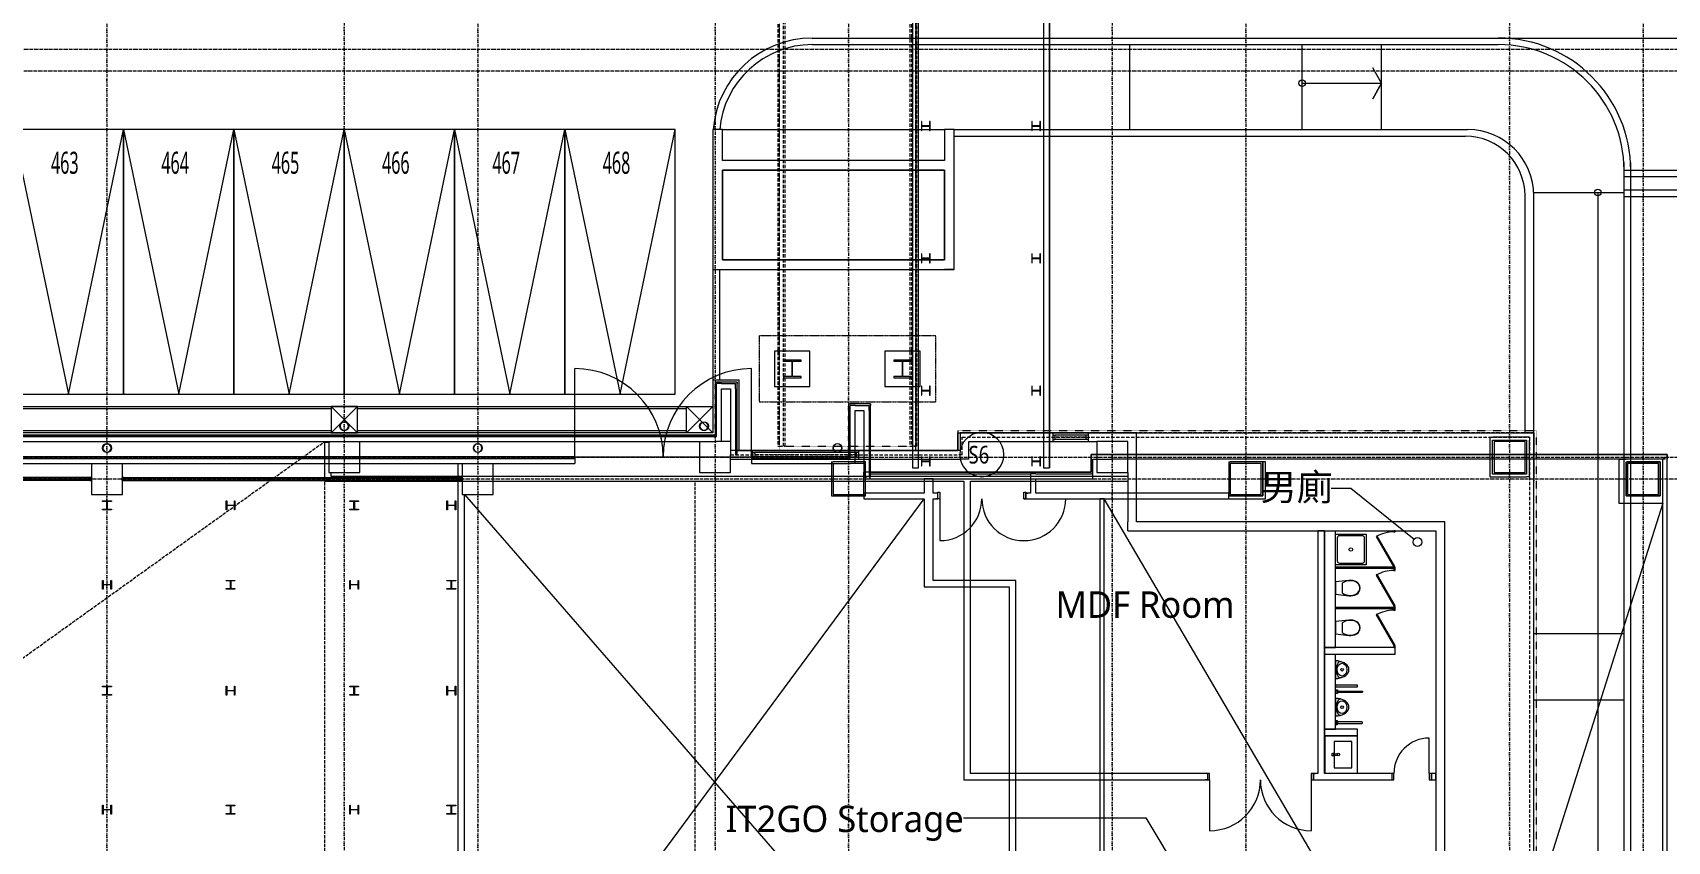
# Model space of a CAD drawing. Extents: x -168053 to 290600, y -560063 to 131745.
# Drawn here: x 225117 to 262150, y 81783 to 100117 of the extents above; entities that cross this region are included whole.
import ezdxf
from ezdxf.enums import TextEntityAlignment as Align

# ---------------------------------------------------------------- set-up
doc = ezdxf.new("R2010")
doc.units = 0
doc.header["$LTSCALE"] = 250
for name, pattern in [('H12PL1$0$DOTK1', [0.01, 0.005, -0.005]), ('H12PL1$0$HIDDEN', [0.4, 0.3, -0.1]), ('H12PL1$0$HIDDENK2', [0.05, 0.025, -0.025]), ('H12PL1$0$JJP_三點線', [0.9, 0.3, -0.15, 0, -0.15, 0, -0.15, 0, -0.15]), ('H12PL1$0$JJP_虛線(退縮線、投影線、地下室範圍、非屬本工程、圖面分區)', [0.45, 0.3, -0.15]), ('H12PL25$0$JJP_三點線', [0.9, 0.3, -0.15, 0, -0.15, 0, -0.15, 0, -0.15]), ('H12PL25$0$JJP_虛線(退縮線、投影線、地下室範圍、非屬本工程、圖面分區)', [0.45, 0.3, -0.15])]:
    doc.linetypes.add(name, pattern=pattern)
for name, color, linetype in [('H12PL1$0$A-OBJE-2D', 252, 'Continuous'), ('H12PL1$0$A-OBJE-MEP', 252, 'Continuous'), ('H12PL1$0$A-OBJE-TOIL.3D', 252, 'Continuous'), ('H12PL1$0$A-WALL-EX', 252, 'Continuous'), ('H12PL1$0$A-WALL-IN', 252, 'Continuous'), ('H12PL1$0$A-ZONE', 252, 'Continuous'), ('H12PL1$0$Door', 252, 'Continuous'), ('H12PL1$0$L10_14_DRAN', 252, 'Continuous'), ('H12PL1$0$L10_14_KABE1', 252, 'Continuous'), ('H12PL1$0$L10_14_KAIDAN', 252, 'Continuous'), ('H12PL1$0$L10_14_PKG', 252, 'Continuous'), ('H12PL1$0$L10_14_PKG-NN', 252, 'Continuous'), ('H12PL1$0$L10_14_SITE', 252, 'Continuous'), ('H12PL1$0$L10_14_SUGATA3', 252, 'Continuous'), ('H12PL1$0$L10_14_SUGATA4', 252, 'Continuous'), ('H12PL1$0$L10_14_SUGATAD', 252, 'Continuous'), ('H12PL1$0$L10_14_TATEGU3', 252, 'Continuous'), ('H12PL1$0$L10_14_TATEYA', 252, 'Continuous'), ('H12PL1$0$L10_14_渡り廊下', 252, 'Continuous'), ('H12PL1$0$L10_14_陰井', 252, 'Continuous'), ('H12PL1$0$S-COL', 252, 'Continuous'), ('H12PL1$0$S-GRID', 252, 'Continuous'), ('H12PL1$0$S-WALL', 252, 'Continuous'), ('H12PL1$0$Window', 252, 'Continuous'), ('H12PL25$0$A-OBJE-2D', 252, 'Continuous'), ('H12PL25$0$A-OBJE-MEP', 252, 'Continuous'), ('H12PL25$0$A-WALL-EX', 252, 'Continuous'), ('H12PL25$0$A-WALL-IN', 252, 'Continuous'), ('H12PL25$0$A-WINDOW', 252, 'Continuous'), ('H12PL25$0$D label', 252, 'Continuous'), ('H12PL25$0$Door', 252, 'Continuous'), ('H12PL25$0$S-COL', 252, 'Continuous'), ('H12PL25$0$S-GRID', 252, 'Continuous'), ('XFDP20$0$A-Partition-Col (50K)', 9, 'Continuous'), ('XFDP20$0$A-W-R1 (Rockwool) (50K)', 9, 'Continuous')]:
    doc.layers.add(name, color=color, linetype=linetype)
doc.styles.add('H12PL1$0$Standard', font='', dxfattribs={"width": 0.8})
doc.styles.add('H12PL25$0$Standard', font='', dxfattribs={"width": 0.8})
doc.styles.get('H12PL1$0$Standard').set_extended_font_data('Microsoft JhengHei')
doc.styles.get('H12PL25$0$Standard').set_extended_font_data('Microsoft JhengHei')

# ---------------------------------------------------------------- blocks, each defined once
blk = doc.blocks.new('H12PL25$0$D 標記 24[41]_1', base_point=(24662, 8955))
at = {"layer": 'H12PL25$0$D label', "color": 8, "lineweight": 0, "flags": 128}
blk.add_lwpolyline([(24612, 9055, 1), (24712, 9055, 1)], format="xyb", close=True, dxfattribs=at)
at = {"layer": 'H12PL25$0$D label', "color": 6, "lineweight": 0, "insert": (24632.1, 9034.3), "char_height": 40, "attachment_point": 7, "style": 'H12PL25$0$Standard'}
blk.add_mtext('\\A1;\\pt0;S6', dxfattribs=at)
blk = doc.blocks.new('XFDP20$0$TP1-50-Partition_Col-side')
blk.add_lwpolyline([(-2.5, -4), (-2.5, -3.9), (-2.6, -3.9), (-2.5, -3), (-2.5, -0.3), (-2.4, -0.2), (-0.7, -0.2), (-0.5, -0.2), (-0.1, -0.2), (0, -0.2), (0, -0.2), (0.5, -0.2), (0.6, -0.2), (2.4, -0.2), (2.5, -0.3), (2.5, -3), (2.6, -3.9), (2.5, -3.9), (2.5, -4), (2.7, -4), (2.7, 0), (-2.7, 0), (-2.7, -4)], close=True)
for points in [[(-1.6, -2.1), (-2.3, -2.1, 0.414213), (-2.4, -2.2), (-2.4, -3.6), (-2.5, -3.6), (-2.5, -2.2, -0.414213), (-2.3, -2), (-1.6, -2), (-1.6, -2.1)], [(1.6, -2.1), (2.3, -2.1, -0.414213), (2.4, -2.2), (2.4, -3.6), (2.5, -3.6), (2.5, -2.2, 0.414213), (2.3, -2), (1.6, -2), (1.6, -2.1)]]:
    blk.add_lwpolyline(points, format="xyb")
blk.add_lwpolyline([(2.2, -3.6), (-2.2, -3.6, -0.414214), (-2.3, -3.5), (-2.3, -2.6, -0.414214), (-2.2, -2.5), (-1.3, -2.5, 0.414214), (-1.1, -2.3), (-1.1, -2.2, 0.414214), (-1.3, -2.1), (-1.9, -2.1), (-1.9, -2.1), (-1.3, -2.1, -0.414214), (-1.2, -2.2), (-1.2, -2.3, -0.414214), (-1.3, -2.4), (-2.2, -2.4, 0.414214), (-2.4, -2.6), (-2.4, -3.5, 0.414214), (-2.2, -3.6), (2.2, -3.6, 0.414214), (2.4, -3.5), (2.4, -2.6, 0.414214), (2.2, -2.4), (1.3, -2.4, -0.414214), (1.2, -2.3), (1.2, -2.2, -0.414214), (1.3, -2.1), (1.9, -2.1), (1.9, -2.1), (1.3, -2.1, 0.414214), (1.1, -2.2), (1.1, -2.3, 0.414214), (1.3, -2.5), (2.2, -2.5, -0.414214), (2.3, -2.6), (2.3, -3.5, -0.414214)], format="xyb", close=True)
blk = doc.blocks.new('XFDP20')
at = {"layer": 'XFDP20$0$A-W-R1 (Rockwool) (50K)'}
for p, q in [((226450, 90025, 0), (218750, 90025, 0)), ((227150, 90025, 0), (234850, 90025, 0)), ((226450, 89975, 0), (218750, 89975, 0)), ((227150, 89975, 0), (234850, 89975, 0))]:
    blk.add_line(p, q, dxfattribs=at)
at = {"layer": 'XFDP20$0$A-Partition-Col (50K)', "yscale": 10, "zscale": 10}
for p, xscale, rotation in [((226450, 90000), -10, 270), ((227150, 90000), 10, 90), ((234850, 90000, 0), -10, 270)]:
    blk.add_blockref('XFDP20$0$TP1-50-Partition_Col-side', p, dxfattribs=dict(at, xscale=xscale, rotation=rotation))
blk = doc.blocks.new('H12PL25')
at = {"layer": 'H12PL25$0$A-OBJE-2D', "lineweight": 0}
for p, q in [((234900, 89650), (247240, 75450)), ((234900, 75450), (245315, 89550)), ((262050, 67950), (249390, 89550)), ((262050, 89450), (252865, 60450))]:
    blk.add_line(p, q, dxfattribs=at)
at = {"layer": 'H12PL25$0$A-OBJE-MEP', "lineweight": 0, "flags": 128}
for points in [[(226895, 90700, 1), (226705, 90700, 1)], [(235295, 90700, 1), (235105, 90700, 1)], [(243445, 90700, 1), (243255, 90700, 1)]]:
    blk.add_lwpolyline(points, format="xyb", close=True, dxfattribs=at)
at = {"layer": 'H12PL25$0$A-OBJE-MEP', "lineweight": 0}
for centre in [(226800, 90700), (235200, 90700), (243350, 90700)]:
    blk.add_circle(centre, 100, dxfattribs=at)
at = {"layer": 'H12PL25$0$A-WALL-EX', "lineweight": 0}
for p, q in [((243750, 91665), (243635, 91665)), ((243750, 91665), (243635, 91665)), ((243635, 90500), (243635, 91665)), ((243750, 91665), (244065, 91665)), ((244065, 91550), (244065, 91665)), ((244065, 91550), (244065, 91665)), ((244065, 91550), (244065, 90150)), ((151700, 90465), (237400, 90465)), ((237400, 90500), (237400, 90465)), ((237400, 90465), (237400, 90385)), ((237400, 90385), (237400, 90350)), ((241400, 90500), (241400, 90465)), ((241400, 90465), (243600, 90465)), ((241400, 90465), (241400, 90385)), ((241400, 90385), (241400, 90350)), ((243600, 90465), (243635, 90465)), ((243600, 90465), (243635, 90465)), ((243635, 90465), (243635, 90500)), ((249570, 90550), (249570, 90450)), ((262150, 90550), (262050, 90550)), ((262150, 90550), (262150, 90450)), ((243950, 90150), (243950, 90050)), ((244065, 90150), (244065, 90050)), ((244082.5, 90115), (244100, 90115)), ((244100, 90050), (244100, 90150)), ((244100, 90115), (245520, 90115)), ((245520, 90115), (247720, 90115)), ((247845, 90115), (249100, 90115)), ((249100, 90115), (249108.17, 90115)), ((249135, 90115), (249108.17, 90115))]:
    blk.add_line(p, q, dxfattribs=at)
at = {"layer": 'H12PL25$0$A-WALL-EX', "linetype": 'H12PL25$0$JJP_虛線(退縮線、投影線、地下室範圍、非屬本工程、圖面分區)', "lineweight": 0}
for p, q in [((243950, 90050), (244065, 90050)), ((244065, 90050), (244100, 90050))]:
    blk.add_line(p, q, dxfattribs=at)
at = {"layer": 'H12PL25$0$A-WALL-EX', "lineweight": 0, "flags": 128}
for points in [[(245050, 115000), (245050, 90250)], [(245185, 90250), (245185, 115000)], [(248015, 115000), (248015, 90250)], [(248150, 115000), (248150, 90250)], [(248150, 90250), (248150, 115000)], [(243600, 91700), (243635, 91700)], [(243600, 91700), (243600, 90500)], [(244100, 91700), (243635, 91700)], [(243750, 91550), (243950, 91550)], [(243750, 90350), (243750, 91550)], [(243950, 91550), (243950, 90150)], [(244100, 90150), (244100, 91700)], [(244100, 90150), (244100, 91700)], [(244100, 90150), (244100, 91700)], [(244100, 91700), (244100, 91665)], [(244100, 90150), (244100, 91665)], [(151700, 90500), (243600, 90500)], [(151700, 90500), (243600, 90500)], [(151700, 90500), (237360, 90500)], [(237400, 90500), (151700, 90500)], [(241380, 90500), (243600, 90500)], [(243600, 90500), (241400, 90500)], [(249100, 90150), (249100, 90550)], [(249100, 90150), (249100, 90550)], [(249100, 90150), (249100, 90550)], [(249100, 90550), (262150, 90550)], [(249100, 90550), (262150, 90550)], [(249100, 90550), (249570, 90550)], [(249100, 90550), (249100, 90450)], [(249570, 90550), (249100, 90550)], [(249100, 90450), (249100, 90150)], [(249135, 90150), (249135, 90450)], [(249135, 90450), (249570, 90450)], [(151550, 90350), (237400, 90350)], [(241400, 90350), (243635, 90350)], [(243750, 90350), (243635, 90350)], [(243750, 90350), (243635, 90350)], [(244065, 90150), (243950, 90150)], [(243950, 90000), (244065, 90000)], [(244082.5, 90150), (244065, 90150)], [(244082.5, 90150), (244082.5, 90115)], [(244082.5, 90115), (244082.5, 90000)], [(244082.5, 90000), (245520, 90000)], [(244100, 90150), (249100, 90150)], [(244100, 90150), (249100, 90150)], [(244100, 90150), (249100, 90150)], [(245520, 90150), (244100, 90150)], [(245050, 90250), (245185, 90250)], [(247720, 90150), (245520, 90150)], [(245520, 90000), (247720, 90000)], [(247720, 90150), (247720, 90115)], [(247720, 90115), (247720, 90000)], [(249100, 90150), (247845, 90150)], [(247845, 90000), (249135, 90000)], [(248015, 90250), (248150, 90250)], [(249135, 90115), (249135, 90150)], [(249135, 90000), (249135, 90115)]]:
    blk.add_lwpolyline(points, dxfattribs=at)
at = {"layer": 'H12PL25$0$A-WALL-IN', "lineweight": 0}
for p, q in [((247845, 90150), (247720, 90150)), ((247845, 90150), (247720, 90150)), ((247720, 90150), (247720, 90115)), ((247845, 90115), (247720, 90115)), ((247720, 90115), (247720, 90000)), ((247720, 90000), (247845, 90000)), ((247720, 90000), (247845, 90000)), ((245620, 89675), (245577, 89675)), ((245620, 89550), (245620, 89675)), ((247620, 89675), (247663, 89675)), ((247620, 89550), (247620, 89675)), ((245620, 89550), (245577, 89550)), ((247620, 89550), (247663, 89550))]:
    blk.add_line(p, q, dxfattribs=at)
at = {"layer": 'H12PL25$0$A-WALL-IN', "lineweight": 0, "flags": 128}
for points in [[(243215, 90385), (243250, 90385)], [(243215, 90385), (243215, 89615)], [(243950, 90385), (243250, 90385)], [(243985, 90385), (243950, 90385)], [(243985, 89650), (243985, 90385)], [(252215, 90385), (252250, 90385)], [(252215, 90385), (252215, 89615)], [(252950, 90385), (252250, 90385)], [(252985, 90385), (252950, 90385)], [(253050, 90385), (252985, 90385)], [(252985, 90385), (252985, 89615)], [(252985, 89650), (252985, 90385)], [(253050, 89615), (253050, 90385)], [(261050, 90450), (261215, 90450)], [(261050, 90450), (261050, 89450)], [(261985, 90450), (261215, 90450)], [(261215, 90385), (261985, 90385)], [(261215, 89615), (261215, 90385)], [(261215, 90385), (261250, 90385)], [(261215, 90385), (261215, 89615)], [(261950, 90385), (261250, 90385)], [(261985, 90385), (261950, 90385)], [(262050, 90450), (261985, 90450)], [(261985, 90385), (261985, 89615)], [(261985, 89650), (261985, 90385)], [(262050, 89615), (262050, 90450)], [(234750, 90350), (234750, 75300)], [(234750, 90350), (234900, 90350)], [(245520, 90000), (245315, 90000)], [(245315, 90000), (245315, 89675)], [(245520, 89675), (245520, 90000)], [(247720, 90150), (247720, 89675)], [(247845, 90150), (247720, 90150)], [(247845, 89675), (247845, 90000)], [(234900, 75450), (234900, 89650)], [(245315, 89675), (243950, 89675)], [(243950, 89650), (243950, 89550)], [(243985, 89615), (243985, 89650)], [(245620, 89675), (245520, 89675)], [(247720, 89675), (247620, 89675)], [(252215, 89675), (247845, 89675)], [(252215, 89550), (252215, 89675)], [(252985, 89615), (252985, 89650)], [(261985, 89615), (261985, 89650)], [(243215, 89615), (243250, 89615)], [(243250, 89615), (243985, 89615)], [(243950, 89550), (245315, 89550)], [(245315, 89550), (245315, 87550)], [(245520, 89550), (245620, 89550)], [(245520, 87700), (245520, 89550)], [(247620, 89550), (252215, 89550)], [(249390, 89550), (249290, 89550)], [(249290, 89550), (249290, 75450)], [(249390, 75450), (249390, 89550)], [(252985, 89615), (252215, 89615)], [(252215, 89550), (252215, 89615)], [(252215, 89615), (252250, 89615)], [(252215, 89550), (253050, 89550)], [(252250, 89615), (252985, 89615)], [(253050, 89550), (253050, 89615)], [(261050, 89450), (261215, 89450)], [(261985, 89615), (261215, 89615)], [(261215, 89615), (261250, 89615)], [(261215, 89450), (262050, 89450)], [(261250, 89615), (261985, 89615)], [(262050, 89450), (262050, 89615)], [(245315, 87550), (245520, 87550)], [(247240, 87700), (245520, 87700)], [(245520, 87550), (247240, 87550)], [(247390, 87700), (247240, 87700)], [(247240, 87550), (247240, 75450)], [(247390, 75450), (247390, 87700)]]:
    blk.add_lwpolyline(points, dxfattribs=at)
at = {"layer": 'H12PL25$0$A-WINDOW', "lineweight": 0, "flags": 128}
for points in [[(262150, 90550), (262100, 90550), (261600, 90550), (260600, 90550), (260100.1, 90550), (259100, 90550), (258600.2, 90550), (257600, 90550), (257100.3, 90550), (256100, 90550), (255600.39, 90550), (254600, 90550), (254100.49, 90550), (253100, 90550), (252600.59, 90550), (251600, 90550), (251100.59, 90550), (250100, 90550), (249600.79, 90550), (249570, 90550)], [(249570, 90450), (249570, 90550)], [(262100, 90450), (262050, 90450), (261600, 90450), (260600, 90450), (260100.1, 90450), (259100, 90450), (258600.2, 90450), (257600, 90450), (257100.3, 90450), (256100, 90450), (255600.39, 90450), (254600, 90450), (254100.49, 90450), (253100, 90450), (252600.59, 90450), (251600, 90450), (251100.59, 90450), (250100, 90450), (249600.79, 90450), (249570, 90450)], [(262050, 90450), (262100, 90500)], [(262050, 57000), (262050, 58500), (262050, 60000), (262050, 61500), (262050, 63000), (262050, 64500), (262050, 66000), (262050, 67500), (262050, 69000), (262050, 70500), (262050, 72000), (262050, 73500), (262050, 75000), (262050, 76500), (262050, 78000), (262050, 79500), (262050, 81000), (262050, 82500), (262050, 84000), (262050, 85500), (262050, 87000), (262050, 88500), (262050, 90000), (262050, 90450)], [(262100, 90450), (262100, 90500)], [(262150, 57000), (262150, 58500), (262150, 60000), (262150, 61500), (262150, 63000), (262150, 64500), (262150, 66000), (262150, 67500), (262150, 69000), (262150, 70500), (262150, 72000), (262150, 73500), (262150, 75000), (262150, 76500), (262150, 78000), (262150, 79500), (262150, 81000), (262150, 82500), (262150, 84000), (262150, 85500), (262150, 87000), (262150, 88500), (262150, 90000), (262150, 90550)]]:
    blk.add_lwpolyline(points, dxfattribs=at)
at = {"layer": 'H12PL25$0$Door', "lineweight": 0}
for p, q in [((237400, 90500), (237400, 92500)), ((241400, 90500), (241400, 92500)), ((237400, 90500), (237400, 90465)), ((237400, 90500), (237400, 90465)), ((237400, 90465), (237400, 90385)), ((237400, 90465), (237400, 90385)), ((237400, 90385), (237400, 90350)), ((241400, 90500), (241400, 90465)), ((241400, 90500), (241400, 90465)), ((241400, 90465), (241400, 90385)), ((241400, 90465), (241400, 90385)), ((241400, 90385), (241400, 90350)), ((249570, 90550), (249570, 90450)), ((262150, 90550), (262050, 90550)), ((262150, 90550), (262150, 90450)), ((245620, 89675), (245577, 89675)), ((245620, 89675), (245577, 89675)), ((245620, 89700), (245670, 89700)), ((245620, 89550), (245620, 89700)), ((245620, 89550), (245620, 89675)), ((245620, 89550), (245620, 89675)), ((245670, 89700), (245670, 89550)), ((247570, 89550), (247570, 89700)), ((247570, 89700), (247620, 89700)), ((247620, 89700), (247620, 89550)), ((247620, 89550), (247620, 89675)), ((247620, 89550), (247620, 89675)), ((247620, 89675), (247663, 89675)), ((247620, 89675), (247663, 89675)), ((245620, 89550), (245577, 89550)), ((245620, 89550), (245577, 89550)), ((245670, 89550), (245620, 89550)), ((245670, 89550), (245670, 88600)), ((247620, 89550), (247570, 89550)), ((247570, 89550), (248520, 89550)), ((247620, 89550), (247663, 89550)), ((247620, 89550), (247663, 89550))]:
    blk.add_line(p, q, dxfattribs=at)
for centre, radius, start, end in [((237400, 90500), 2000, 0, 90), ((241400, 90500), 2000, 90, 180), ((245670, 89550), 950, 270, 0), ((247570, 89550), 950, 180, 0)]:
    blk.add_arc(centre, radius, start, end, dxfattribs=at)
at = {"layer": 'H12PL25$0$S-COL', "lineweight": 0, "flags": 128}
for points in [[(245450, 98100), (245438, 98100), (245438, 98004), (245262, 98004), (245262, 98100), (245250, 98100), (245250, 97900), (245262, 97900), (245262, 97996), (245438, 97996), (245438, 97900), (245450, 97900)], [(247950, 98100), (247938, 98100), (247938, 98004), (247762, 98004), (247762, 98100), (247750, 98100), (247750, 97900), (247762, 97900), (247762, 97996), (247938, 97996), (247938, 97900), (247950, 97900)], [(245450, 95100), (245438, 95100), (245438, 95004), (245262, 95004), (245262, 95100), (245250, 95100), (245250, 94900), (245262, 94900), (245262, 94996), (245438, 94996), (245438, 94900), (245450, 94900)], [(247950, 95100), (247938, 95100), (247938, 95004), (247762, 95004), (247762, 95100), (247750, 95100), (247750, 94900), (247762, 94900), (247762, 94996), (247938, 94996), (247938, 94900), (247950, 94900)], [(245450, 92100), (245438, 92100), (245438, 92004), (245262, 92004), (245262, 92100), (245250, 92100), (245250, 91900), (245262, 91900), (245262, 91996), (245438, 91996), (245438, 91900), (245450, 91900)], [(247950, 92100), (247938, 92100), (247938, 92004), (247762, 92004), (247762, 92100), (247750, 92100), (247750, 91900), (247762, 91900), (247762, 91996), (247938, 91996), (247938, 91900), (247950, 91900)], [(245450, 90500), (245438, 90500), (245438, 90404), (245262, 90404), (245262, 90500), (245250, 90500), (245250, 90300), (245262, 90300), (245262, 90396), (245438, 90396), (245438, 90300), (245450, 90300)], [(247950, 90500), (247938, 90500), (247938, 90404), (247762, 90404), (247762, 90500), (247750, 90500), (247750, 90300), (247762, 90300), (247762, 90396), (247938, 90396), (247938, 90300), (247950, 90300)], [(252250, 89650), (252950, 89650), (252950, 90350), (252250, 90350)], [(261250, 89650), (261950, 89650), (261950, 90350), (261250, 90350)]]:
    blk.add_lwpolyline(points, close=True, dxfattribs=at)
for points in [[(226450, 90350), (226450, 89650), (227150, 89650), (227150, 90350)], [(234850, 90350), (234850, 89650), (235550, 89650), (235550, 90350)], [(243250, 90350), (243250, 89650), (243950, 89650), (243950, 90150)], [(243250, 90350), (243250, 89650), (243950, 89650), (243950, 90150)], [(243950, 90350), (243750, 90350)], [(243950, 90350), (243750, 90350)]]:
    blk.add_lwpolyline(points, dxfattribs=at)
for points in [[(226700, 89300), (226700, 89312), (226783, 89312, 0.41421356), (226796, 89325), (226796, 89475, 0.41421356), (226783, 89488), (226700, 89488), (226700, 89500), (226900, 89500), (226900, 89488), (226817, 89488, 0.41421356), (226804, 89475), (226804, 89325, 0.41421356), (226817, 89312), (226900, 89312), (226900, 89300)], [(229500, 89500), (229512, 89500), (229512, 89417, 0.41421356), (229525, 89404), (229675, 89404, 0.41421356), (229688, 89417), (229688, 89500), (229700, 89500), (229700, 89300), (229688, 89300), (229688, 89383, 0.41421356), (229675, 89396), (229525, 89396, 0.41421356), (229512, 89383), (229512, 89300), (229500, 89300)], [(232300, 89300), (232300, 89312), (232383, 89312, 0.41421356), (232396, 89325), (232396, 89475, 0.41421356), (232383, 89488), (232300, 89488), (232300, 89500), (232500, 89500), (232500, 89488), (232417, 89488, 0.41421356), (232404, 89475), (232404, 89325, 0.41421356), (232417, 89312), (232500, 89312), (232500, 89300)], [(234500, 89500), (234512, 89500), (234512, 89417, 0.41421356), (234525, 89404), (234675, 89404, 0.41421356), (234688, 89417), (234688, 89500), (234700, 89500), (234700, 89300), (234688, 89300), (234688, 89383, 0.41421356), (234675, 89396), (234525, 89396, 0.41421356), (234512, 89383), (234512, 89300), (234500, 89300)], [(226700, 87700), (226712, 87700), (226712, 87617, 0.41421356), (226725, 87604), (226875, 87604, 0.41421356), (226888, 87617), (226888, 87700), (226900, 87700), (226900, 87500), (226888, 87500), (226888, 87583, 0.41421356), (226875, 87596), (226725, 87596, 0.41421356), (226712, 87583), (226712, 87500), (226700, 87500)], [(229500, 87500), (229500, 87512), (229583, 87512, 0.41421356), (229596, 87525), (229596, 87675, 0.41421356), (229583, 87688), (229500, 87688), (229500, 87700), (229700, 87700), (229700, 87688), (229617, 87688, 0.41421356), (229604, 87675), (229604, 87525, 0.41421356), (229617, 87512), (229700, 87512), (229700, 87500)], [(232300, 87700), (232312, 87700), (232312, 87617, 0.41421356), (232325, 87604), (232475, 87604, 0.41421356), (232488, 87617), (232488, 87700), (232500, 87700), (232500, 87500), (232488, 87500), (232488, 87583, 0.41421356), (232475, 87596), (232325, 87596, 0.41421356), (232312, 87583), (232312, 87500), (232300, 87500)], [(234500, 87500), (234500, 87512), (234583, 87512, 0.41421356), (234596, 87525), (234596, 87675, 0.41421356), (234583, 87688), (234500, 87688), (234500, 87700), (234700, 87700), (234700, 87688), (234617, 87688, 0.41421356), (234604, 87675), (234604, 87525, 0.41421356), (234617, 87512), (234700, 87512), (234700, 87500)], [(226700, 85100), (226700, 85112), (226783, 85112, 0.41421356), (226796, 85125), (226796, 85275, 0.41421356), (226783, 85288), (226700, 85288), (226700, 85300), (226900, 85300), (226900, 85288), (226817, 85288, 0.41421356), (226804, 85275), (226804, 85125, 0.41421356), (226817, 85112), (226900, 85112), (226900, 85100)], [(229500, 85300), (229512, 85300), (229512, 85217, 0.41421356), (229525, 85204), (229675, 85204, 0.41421356), (229688, 85217), (229688, 85300), (229700, 85300), (229700, 85100), (229688, 85100), (229688, 85183, 0.41421356), (229675, 85196), (229525, 85196, 0.41421356), (229512, 85183), (229512, 85100), (229500, 85100)], [(232300, 85100), (232300, 85112), (232383, 85112, 0.41421356), (232396, 85125), (232396, 85275, 0.41421356), (232383, 85288), (232300, 85288), (232300, 85300), (232500, 85300), (232500, 85288), (232417, 85288, 0.41421356), (232404, 85275), (232404, 85125, 0.41421356), (232417, 85112), (232500, 85112), (232500, 85100)], [(234500, 85300), (234512, 85300), (234512, 85217, 0.41421356), (234525, 85204), (234675, 85204, 0.41421356), (234688, 85217), (234688, 85300), (234700, 85300), (234700, 85100), (234688, 85100), (234688, 85183, 0.41421356), (234675, 85196), (234525, 85196, 0.41421356), (234512, 85183), (234512, 85100), (234500, 85100)], [(226700, 82600), (226712, 82600), (226712, 82517, 0.41421356), (226725, 82504), (226875, 82504, 0.41421356), (226888, 82517), (226888, 82600), (226900, 82600), (226900, 82400), (226888, 82400), (226888, 82483, 0.41421356), (226875, 82496), (226725, 82496, 0.41421356), (226712, 82483), (226712, 82400), (226700, 82400)], [(229500, 82400), (229500, 82412), (229583, 82412, 0.41421356), (229596, 82425), (229596, 82575, 0.41421356), (229583, 82588), (229500, 82588), (229500, 82600), (229700, 82600), (229700, 82588), (229617, 82588, 0.41421356), (229604, 82575), (229604, 82425, 0.41421356), (229617, 82412), (229700, 82412), (229700, 82400)], [(232300, 82600), (232312, 82600), (232312, 82517, 0.41421356), (232325, 82504), (232475, 82504, 0.41421356), (232488, 82517), (232488, 82600), (232500, 82600), (232500, 82400), (232488, 82400), (232488, 82483, 0.41421356), (232475, 82496), (232325, 82496, 0.41421356), (232312, 82483), (232312, 82400), (232300, 82400)], [(234500, 82400), (234500, 82412), (234583, 82412, 0.41421356), (234596, 82425), (234596, 82575, 0.41421356), (234583, 82588), (234500, 82588), (234500, 82600), (234700, 82600), (234700, 82588), (234617, 82588, 0.41421356), (234604, 82575), (234604, 82425, 0.41421356), (234617, 82412), (234700, 82412), (234700, 82400)]]:
    blk.add_lwpolyline(points, format="xyb", close=True, dxfattribs=at)
at = {"layer": 'H12PL25$0$S-GRID', "linetype": 'H12PL25$0$JJP_三點線', "lineweight": 0}
for p, q in [((226800, 128250), (226800, -28000)), ((235200, 128250), (235200, -28000)), ((243600, 128250), (243600, -28000)), ((252600, 128250), (252600, -28000)), ((261600, 128250), (261600, -28000)), ((-29000, 99250), (289600, 99250)), ((-29000, 90000), (289600, 90000))]:
    blk.add_line(p, q, dxfattribs=at)
blk.add_blockref('XFDP20', (0, 0))
at = {"layer": 'H12PL25$0$D label', "lineweight": 0, "xscale": 10, "yscale": 10, "zscale": 10}
blk.add_blockref('H12PL25$0$D 標記 24[41]_1', (246620, 89550), dxfattribs=at)
blk = doc.blocks.new('H12PL1')
at = {"layer": 'H12PL1$0$A-OBJE-2D', "linetype": 'H12PL1$0$HIDDEN', "lineweight": 0}
blk.add_line((192000, 59650), (234750, 90350), dxfattribs=at)
for points in [[(234750, 90330), (234750, 75300), (243150, 75300)], [(243150, 59650), (243150, 89450)]]:
    blk.add_lwpolyline(points, dxfattribs=at)
at = {"layer": 'H12PL1$0$A-OBJE-MEP', "lineweight": 0, "flags": 128}
for points in [[(235295, 90700, 1), (235105, 90700, 1)], [(243445, 90700, 1), (243255, 90700, 1)]]:
    blk.add_lwpolyline(points, format="xyb", close=True, dxfattribs=at)
at = {"layer": 'H12PL1$0$A-OBJE-MEP', "lineweight": 0}
for centre in [(235200, 90700), (243350, 90700)]:
    blk.add_circle(centre, 100, dxfattribs=at)
at = {"layer": 'H12PL1$0$A-OBJE-TOIL.3D', "lineweight": 0}
for p, q in [((257695, 88165), (257695, 87645)), ((258265, 88215), (257745, 88215)), ((258315, 87645), (258315, 88165)), ((257745, 87595), (258265, 87595)), ((257806.41, 87138.94), (257806.41, 87030)), ((257806.41, 87030), (257806.41, 86921.06)), ((259005, 86630), (258980, 86630)), ((258980, 86630), (258980, 86580)), ((258980, 86580), (258980, 86530)), ((258980, 86530), (259005, 86530)), ((259005, 86580), (259005, 86630)), ((259005, 86530), (259005, 86580)), ((257806.41, 86238.94), (257806.41, 86130)), ((257806.41, 86130), (257806.41, 86021.06)), ((257662.94, 84639.05), (257662.94, 84721.05)), ((257662.94, 84713.05), (257703.94, 84713.05)), ((257662.94, 84647.05), (257703.94, 84647.05)), ((257701.94, 84696.55), (257693.57, 84680.05)), ((257701.94, 84663.55), (257693.57, 84680.05)), ((257703.94, 84663.55), (257703.94, 84696.55)), ((257662.94, 84021.05), (257662.94, 83939.05)), ((257662.94, 84013.05), (257703.94, 84013.05)), ((257662.94, 83947.05), (257703.94, 83947.05)), ((257701.94, 83996.55), (257693.57, 83980.05)), ((257701.94, 83963.55), (257693.57, 83980.05)), ((257703.94, 83996.55), (257703.94, 83963.55)), ((257405, 82830), (257405, 83680)), ((258155, 83680), (257405, 83680)), ((257425, 82830), (257425, 83680)), ((258030, 83555), (257630, 83555)), ((257630, 83555), (257630, 82955)), ((258030, 82955), (258030, 83555)), ((258155, 82830), (258155, 83680)), ((257614.91, 83268.6), (257629.78, 83268.6)), ((257614.91, 83241.4), (257614.91, 83268.6)), ((257629.78, 83241.4), (257614.91, 83241.4)), ((257630, 82955), (258030, 82955)), ((258155, 82830), (257405, 82830))]:
    blk.add_line(p, q, dxfattribs=at)
at = {"layer": 'H12PL1$0$A-OBJE-TOIL.3D', "lineweight": 0, "flags": 128}
for points in [[(257405, 88330), (257655, 88330)], [(257405, 88330), (257405, 85680)], [(257655, 85680), (257655, 88330)], [(257405, 85680), (257655, 85680)], [(257405, 85530), (257655, 85530)], [(257405, 85530), (257405, 83830)], [(257655, 83830), (257655, 85530)], [(257405, 83830), (257655, 83830)]]:
    blk.add_lwpolyline(points, dxfattribs=at)
for points in [[(258355, 88255), (258355, 87555), (257655, 87555), (257655, 88255)], [(259001.65, 87517.5), (258601.65, 88210.32), (258580, 88197.82), (258980, 87505)], [(259005, 88330), (258980, 88330), (258980, 88305), (259005, 88305)], [(257655, 87505), (257655, 87480), (258980, 87480), (258980, 87505)], [(259005, 87505), (258980, 87505), (258980, 87480), (259005, 87480)], [(259005, 87480), (258980, 87480), (258980, 87430), (259005, 87430)], [(258051.75, 86860.58), (258095.28, 86872.98), (258136.35, 86892), (258168.89, 86917.6), (258193.85, 86950.64), (258209.56, 86988.95), (258215, 87030), (258209.56, 87071.05), (258193.85, 87109.36), (258168.89, 87142.4), (258136.35, 87168), (258095.28, 87187.02), (258051.75, 87199.42), (258006.82, 87204.91), (257961.59, 87203.35), (257655, 87170.97), (257655, 86889.03), (257961.59, 86856.65), (258006.82, 86855.09)], [(257655, 87153), (257655, 86907), (257660, 86907), (257660, 87153)], [(259001.65, 86642.5), (258601.65, 87335.32), (258580, 87322.82), (258980, 86630)], [(257655, 86592.5), (257655, 86567.5), (258980, 86567.5), (258980, 86592.5)], [(258051.75, 85960.58), (258095.28, 85972.98), (258136.35, 85992), (258168.89, 86017.6), (258193.85, 86050.64), (258209.56, 86088.95), (258215, 86130), (258209.56, 86171.05), (258193.85, 86209.36), (258168.89, 86242.4), (258136.35, 86268), (258095.28, 86287.02), (258051.75, 86299.42), (258006.82, 86304.91), (257961.59, 86303.35), (257655, 86270.97), (257655, 85989.03), (257961.59, 85956.65), (258006.82, 85955.09)], [(259001.65, 85742.5), (258601.65, 86435.32), (258580, 86422.82), (258980, 85730)], [(257655, 86253), (257655, 86007), (257660, 86007), (257660, 86253)], [(259005, 85730), (258980, 85730), (258980, 85680), (259005, 85680)], [(257654.98, 84980), (257707.94, 84983.03), (257759.3, 84992.05), (257807.48, 85006.78), (257851.04, 85026.77), (257888.63, 85051.42), (257919.13, 85079.97), (257941.6, 85111.57), (257955.36, 85145.24), (257960, 85179.97), (257955.37, 85214.7), (257941.61, 85248.38), (257919.15, 85279.97), (257888.66, 85308.53), (257851.07, 85333.19), (257807.52, 85353.19), (257759.33, 85367.93), (257707.98, 85376.96), (257655.02, 85380), (257655, 85180)], [(257654.99, 84830.05), (257654.98, 84790.05), (258154.98, 84790), (258154.99, 84830)], [(257654.92, 84130.05), (257707.88, 84133.08), (257759.24, 84142.1), (257807.42, 84156.83), (257850.97, 84176.82), (257888.57, 84201.47), (257919.07, 84230.02), (257941.54, 84261.62), (257955.3, 84295.29), (257959.94, 84330.02), (257955.31, 84364.75), (257941.55, 84398.42), (257919.09, 84430.02), (257888.6, 84458.58), (257851, 84483.24), (257807.46, 84503.24), (257759.27, 84517.98), (257707.92, 84527), (257654.96, 84530.05), (257654.94, 84330.05)]]:
    blk.add_lwpolyline(points, close=True, dxfattribs=at)
for points in [[(257654.94, 84639.05), (257654.94, 84721.05), (257703.94, 84721.05), (257703.94, 84713.05), (257701.94, 84713.05), (257701.94, 84696.55), (258254.94, 84696.55, -1), (258254.94, 84663.55), (257701.94, 84663.55), (257701.94, 84647.05), (257703.94, 84647.05), (257703.94, 84639.05)], [(257654.94, 84021.05), (257654.94, 83939.05), (257703.94, 83939.05), (257703.94, 83947.05), (257701.94, 83947.05), (257701.94, 83963.55), (258254.94, 83963.55, 1), (258254.94, 83996.55), (257701.94, 83996.55), (257701.94, 84013.05), (257703.94, 84013.05), (257703.94, 84021.05)], [(257590, 83230), (257631.95, 83234, 0.12101958), (257641.47, 83237.27), (257694.4, 83243.9, 0.88256628), (257694.4, 83266.1), (257641.47, 83272.73, 0.12101958), (257631.95, 83276), (257590, 83280, 1)]]:
    blk.add_lwpolyline(points, format="xyb", close=True, dxfattribs=at)
at = {"layer": 'H12PL1$0$A-OBJE-TOIL.3D', "lineweight": 0}
for centre, radius in [((258005, 87905), 40), ((257805, 85179.99), 30), ((257804.94, 84330.03), 30), ((257719.59, 83255), 30)]:
    blk.add_circle(centre, radius, dxfattribs=at)
for centre, radius, start, end in [((257745, 88165), 50, 90, 180), ((258265, 88165), 50, 0, 90), ((258980, 87505), 800, 90, 120), ((257745, 87645), 50, 180, 270), ((258265, 87645), 50, 270, 0), ((258980, 86630), 800, 90, 120), ((258980, 85730), 800, 90, 120), ((258005.15, 85179.97), 330.15, 154.541866, 179.994444), ((258005.15, 85179.97), 330.15, 179.994444, 205.447022), ((257770.28, 85291.78), 70.02, 79.179914, 154.541864), ((257770.26, 85068.2), 70.02, 205.447022, 280.808974), ((258005.09, 84330.01), 330.15, 154.541866, 179.994444), ((257770.22, 84441.83), 70.02, 79.179914, 154.541864), ((258005.09, 84330.01), 330.15, 179.994444, 205.447022), ((257770.2, 84218.24), 70.02, 205.447022, 280.808974), ((257629.78, 83255), 13.6, 270, 90), ((257630.05, 83255), 21.09, 302.771025, 57.228975)]:
    blk.add_arc(centre, radius, start, end, dxfattribs=at)
for centre, major_axis, start_param, end_param in [((257994.44, 86771.9), (0, 425.25), 6.25956718, 6.81258774), ((258015.77, 86940.54), (0, 256.9), 5.43832418, 6.33891274), ((258086.16, 87029.19), (0, 138.52), 4.71824985, 5.34489362), ((258086.16, 87030.81), (0, 138.52), 4.07988447, 4.70652824), ((257994.44, 87288.1), (0, 425.25), 2.61218792, 3.16520847), ((258015.77, 87119.46), (0, 256.9), 3.08586142, 3.98644998), ((257994.44, 85871.9), (0, 425.25), 6.25956718, 6.81258774), ((258015.77, 86040.54), (0, 256.9), 5.43832418, 6.33891274), ((257994.44, 86388.1), (0, 425.25), 2.61218792, 3.16520847), ((258015.77, 86219.46), (0, 256.9), 3.08586142, 3.98644998), ((258086.16, 86129.19), (0, 138.52), 4.71824985, 5.34489362), ((258086.16, 86130.81), (0, 138.52), 4.07988447, 4.70652824)]:
    blk.add_ellipse(centre, major_axis=major_axis, ratio=0.87554585, start_param=start_param, end_param=end_param, dxfattribs=at)
for centre in [(257805, 85179.99), (257804.94, 84330.03)]:
    blk.add_ellipse(centre, major_axis=(0.01, 145), ratio=0.77241379, dxfattribs=at)
at = {"layer": 'H12PL1$0$A-WALL-EX', "linetype": 'H12PL1$0$JJP_虛線(退縮線、投影線、地下室範圍、非屬本工程、圖面分區)', "lineweight": 0}
for p, q in [((245050, 115000), (245050, 90250)), ((248150, 90250), (248150, 115000)), ((243950, 90050), (244065, 90050)), ((244065, 90050), (244100, 90050))]:
    blk.add_line(p, q, dxfattribs=at)
at = {"layer": 'H12PL1$0$A-WALL-EX', "lineweight": 0}
for p, q in [((243750, 91665), (243635, 91665)), ((243750, 91665), (243635, 91665)), ((243635, 90500), (243635, 91665)), ((243750, 91665), (244065, 91665)), ((244065, 91550), (244065, 91665)), ((244065, 91550), (244065, 91665)), ((244065, 91550), (244065, 90150)), ((151700, 90465), (243600, 90465)), ((243600, 90465), (243635, 90465)), ((243600, 90465), (243635, 90465)), ((243635, 90465), (243635, 90500)), ((243950, 90150), (243950, 90050)), ((243950, 90150), (243950, 90050)), ((244065, 90150), (244065, 90050)), ((244100, 90050), (244100, 90150)), ((244100, 90050), (244100, 90150)), ((244450, 90150), (244450, 89950)), ((246850, 90150), (244450, 90150)), ((246850, 90150), (246850, 89950)), ((244450, 89950), (246850, 89950))]:
    blk.add_line(p, q, dxfattribs=at)
at = {"layer": 'H12PL1$0$A-WALL-EX', "linetype": 'H12PL1$0$JJP_虛線(退縮線、投影線、地下室範圍、非屬本工程、圖面分區)', "lineweight": 0, "flags": 128}
for points in [[(245025, 115000), (245025, 90250)], [(245050, 115000), (245050, 90250)], [(248015, 115000), (248015, 90250)], [(248050, 115000), (248050, 90250)], [(248150, 90250), (248150, 115000)], [(248175, 90250), (248175, 115000)], [(245150, 90250), (245150, 106800)], [(245185, 90250), (245185, 106800)], [(249100, 90550), (249100, 90450)], [(262050, 90550), (249100, 90550)], [(249100, 90450), (249100, 90150)], [(249200, 90050), (249200, 90450)], [(249200, 90450), (262050, 90450)], [(262150, 90550), (262050, 90550)], [(262050, 90450), (262050, 30500)], [(262150, 30500), (262150, 90550)], [(243950, 90050), (249100, 90050)], [(249100, 90150), (244100, 90150)], [(245025, 90250), (245050, 90250)], [(245050, 90250), (245150, 90250)], [(245050, 90250), (245185, 90250)], [(248015, 90250), (248150, 90250)], [(248150, 90250), (248050, 90250)], [(248175, 90250), (248150, 90250)], [(249200, 90050), (249100, 90050)]]:
    blk.add_lwpolyline(points, dxfattribs=at)
at = {"layer": 'H12PL1$0$A-WALL-EX', "lineweight": 0, "flags": 128}
for points in [[(248150, 115000), (248150, 90250)], [(243550, 97425), (243550, 94255)], [(243770, 97425), (243550, 97425)], [(243770, 96725), (243770, 97425)], [(248800, 97425), (248800, 96725)], [(249020, 97425), (248800, 97425)], [(249020, 94255), (249020, 97425)], [(248800, 96725), (243770, 96725)], [(243770, 96505), (248800, 96505)], [(243770, 94475), (243770, 96505)], [(248800, 96505), (248800, 94475)], [(248800, 94475), (243770, 94475)], [(243550, 94255), (243770, 94255)], [(243770, 94255), (248800, 94255)], [(249020, 94255), (248800, 94255)], [(243600, 91700), (243635, 91700)], [(243600, 91700), (243600, 90500)], [(244100, 91700), (243635, 91700)], [(243750, 91550), (243950, 91550)], [(243750, 90350), (243750, 91550)], [(243950, 91550), (243950, 90150)], [(244100, 90150), (244100, 91700)], [(244100, 90150), (244100, 91700)], [(244100, 90150), (244100, 91700)], [(244100, 90150), (244100, 91700)], [(244100, 90150), (244100, 91700)], [(244100, 90150), (244100, 91700)], [(244100, 91700), (244100, 91665)], [(244100, 90150), (244100, 91665)], [(151700, 90500), (243600, 90500)], [(151700, 90500), (243600, 90500)], [(151700, 90500), (243600, 90500)], [(151700, 90500), (243600, 90500)], [(151700, 90500), (243600, 90500)], [(151700, 90500), (243600, 90500)], [(151700, 90500), (243600, 90500)], [(243600, 90500), (151700, 90500)], [(249100, 90150), (249100, 90550)], [(249100, 90150), (249100, 90550)], [(249100, 90550), (262150, 90550)], [(249100, 90550), (262150, 90550)], [(249570.59, 90550), (249570, 90550)], [(252600.59, 90550), (252600, 90550)], [(261150, 90450), (261215, 90450)], [(261150, 90450), (261150, 89550)], [(262050, 90450), (261215, 90450)], [(261215, 90385), (261985, 90385)], [(261215, 89615), (261215, 90385)], [(261985, 90385), (261985, 89615)], [(262050, 90450), (262050, 90385)], [(262050, 89550), (262050, 90385)], [(262150, 30500), (262150, 90550)], [(262150, 30500), (262150, 90550)], [(151550, 90350), (243635, 90350)], [(243750, 90350), (243635, 90350)], [(243750, 90350), (243635, 90350)], [(244450, 90150), (243950, 90150)], [(243950, 90000), (244065, 90000)], [(244100, 90150), (249100, 90150)], [(244100, 90150), (249100, 90150)], [(249150, 90150), (246850, 90150)], [(243950, 89950), (244450, 89950)], [(246850, 89950), (249150, 89950)], [(249350, 89950), (249150, 89950)], [(261150, 89550), (261215, 89550)], [(261985, 89615), (261215, 89615)], [(261215, 89550), (261985, 89550)], [(262050, 89550), (261985, 89550)], [(260130, 74550), (260130, 88530)], [(259930, 88330), (259930, 74650)]]:
    blk.add_lwpolyline(points, dxfattribs=at)
at = {"layer": 'H12PL1$0$A-WALL-IN', "lineweight": 0}
for p, q in [((254755, 82830), (254712, 82830)), ((254755, 82680), (254712, 82680)), ((254755, 82830), (254755, 82680)), ((257155, 82830), (257198, 82830)), ((257155, 82830), (257155, 82680)), ((257155, 82680), (257198, 82680)), ((258930, 82830), (258930, 82680)), ((259830, 82830), (259830, 82680))]:
    blk.add_line(p, q, dxfattribs=at)
at = {"layer": 'H12PL1$0$A-WALL-IN', "lineweight": 0, "flags": 128}
for points in [[(234850, 90330), (234750, 90330)], [(234750, 90330), (234750, 89450)], [(234900, 89562.5), (234900, 89650)], [(234750, 89450), (234900, 89450)], [(252950, 89562.5), (234900, 89562.5)], [(234900, 89450), (249240, 89450)], [(249240, 89450), (249240, 82680)], [(249390, 82830), (249390, 89450)], [(249390, 89450), (252950, 89450)], [(252950, 89562.5), (252950, 89450)], [(255455, 88530), (255305, 88530)], [(255305, 88330), (255455, 88330)], [(257405, 88330), (257255, 88330)], [(257255, 88330), (257255, 82830)], [(257405, 82830), (257405, 88330)], [(259005, 85680), (257405, 85680)], [(257405, 85680), (257405, 85530)], [(259005, 85530), (259005, 85680)], [(257405, 85530), (259005, 85530)], [(258155, 83830), (257405, 83830)], [(257405, 83830), (257405, 83680)], [(258155, 83680), (258155, 83830)], [(257405, 83680), (258155, 83680)], [(249240, 82680), (249390, 82680)], [(254755, 82830), (249390, 82830)], [(249390, 82680), (254755, 82680)], [(257255, 82830), (257155, 82830)], [(257155, 82680), (258930, 82680)], [(258930, 82830), (257405, 82830)], [(259930, 82830), (259830, 82830)], [(259830, 82680), (259930, 82680)], [(259930, 82680), (259930, 82830)]]:
    blk.add_lwpolyline(points, dxfattribs=at)
at = {"layer": 'H12PL1$0$A-ZONE', "lineweight": 0}
for p, q in [((257557.29, 89298.34), (258005.52, 89298.34)), ((258005.52, 89298.34), (259437.01, 88136.61)), ((249231.71, 81822.95), (253360.16, 81822.95)), ((253360.16, 81822.95), (254711.81, 79558.94))]:
    blk.add_line(p, q, dxfattribs=at)
blk.add_circle((259514.66, 88073.59), 100, dxfattribs=at)
at = {"layer": 'H12PL1$0$Door', "lineweight": 0}
for p, q in [((259780, 82830), (259780, 83630)), ((254755, 82830), (254712, 82830)), ((254755, 82830), (254712, 82830)), ((254755, 82680), (254712, 82680)), ((254755, 82680), (254712, 82680)), ((254805, 82830), (254755, 82830)), ((254755, 82830), (254755, 82680)), ((254755, 82830), (254755, 82680)), ((254755, 82830), (254755, 82680)), ((254755, 82680), (254805, 82680)), ((254805, 82680), (254805, 82830)), ((254805, 82680), (254805, 81530)), ((257155, 82830), (257105, 82830)), ((257105, 82830), (257105, 82680)), ((257105, 82680), (257155, 82680)), ((257105, 82680), (257105, 81530)), ((257155, 82680), (257155, 82830)), ((257155, 82830), (257155, 82680)), ((257155, 82830), (257155, 82680)), ((257155, 82830), (257198, 82830)), ((257155, 82830), (257198, 82830)), ((257155, 82680), (257198, 82680)), ((257155, 82680), (257198, 82680)), ((258980, 82830), (258930, 82830)), ((258930, 82830), (258930, 82680)), ((258930, 82830), (258930, 82680)), ((258930, 82830), (258930, 82680)), ((258930, 82680), (258980, 82680)), ((258980, 82680), (258980, 82830)), ((259830, 82830), (259780, 82830)), ((259780, 82830), (259780, 82680)), ((259780, 82680), (259830, 82680)), ((259830, 82680), (259830, 82830)), ((259830, 82830), (259830, 82680)), ((259830, 82830), (259830, 82680))]:
    blk.add_line(p, q, dxfattribs=at)
for centre, radius, start, end in [((259780, 82830), 800, 90, 180), ((254805, 82680), 1150, 270, 0), ((257105, 82680), 1150, 180, 270)]:
    blk.add_arc(centre, radius, start, end, dxfattribs=at)
at = {"layer": 'H12PL1$0$L10_14_DRAN', "lineweight": 0}
for centre in [(235200, 90700), (243350, 90700)]:
    blk.add_circle(centre, 100, dxfattribs=at)
at = {"layer": 'H12PL1$0$L10_14_KABE1', "lineweight": 0}
for p, q in [((243550, 91750), (243550, 90550)), ((243550, 91750), (244150, 91750)), ((244150, 90150), (244150, 91750)), ((243550, 90550), (185350, 90550)), ((253150, 90550), (249150, 90550)), ((249100, 90150), (244150, 90150))]:
    blk.add_line(p, q, dxfattribs=at)
at = {"layer": 'H12PL1$0$L10_14_KAIDAN', "lineweight": 0, "flags": 128}
for points in [[(256900, 98475), (258700, 98475), (258500, 98125), (258700, 98475), (258500, 98825)], [(263600, 96000), (263600, 74500), (263250, 74700), (263600, 74500), (263950, 74700)]]:
    blk.add_lwpolyline(points, dxfattribs=at)
at = {"layer": 'H12PL1$0$L10_14_KAIDAN', "lineweight": 0}
for centre in [(256900, 98475), (263600, 96000)]:
    blk.add_circle(centre, 75, dxfattribs=at)
at = {"layer": 'H12PL1$0$L10_14_PKG', "lineweight": 0, "flags": 128}
for points in [[(227700, 97425), (228950, 91425), (230200, 97425)], [(230200, 97425), (231450, 91425), (232700, 97425)], [(232700, 97425), (233950, 91425), (235200, 97425)], [(235200, 97425), (236450, 91425), (237700, 97425)], [(237700, 97425), (238950, 91425), (240200, 97425)], [(240200, 97425), (241450, 91425), (242700, 97425)]]:
    blk.add_lwpolyline(points, dxfattribs=at)
for points in [[(227700, 97425), (227700, 91425), (230200, 91425), (230200, 97425)], [(230200, 97425), (230200, 91425), (232700, 91425), (232700, 97425)], [(232700, 97425), (232700, 91425), (235200, 91425), (235200, 97425)], [(235200, 97425), (235200, 91425), (237700, 91425), (237700, 97425)], [(237700, 97425), (237700, 91425), (240200, 91425), (240200, 97425)], [(240200, 97425), (240200, 91425), (242700, 91425), (242700, 97425)]]:
    blk.add_lwpolyline(points, close=True, dxfattribs=at)
at = {"layer": 'H12PL1$0$L10_14_SITE', "lineweight": 0}
for p, q in [((245800, 99500), (261345, 99500)), ((245800, 99350), (261345, 99350)), ((253000, 97425), (253000, 99350)), ((261345, 99500), (283400, 99500)), ((249020, 97425), (260650, 97425)), ((249020, 97275), (260600, 97275)), ((264195, 69400), (264195, 96675)), ((264345, 69400), (264345, 96675)), ((261950, 90550), (261950, 95925)), ((262148.12, 96000), (264195, 96000)), ((262150, 90550), (262150, 95925)), ((243550, 94255), (243550, 91750)), ((243700, 94255), (243700, 91750)), ((262150, 71650), (262150, 90550)), ((262150, 86000), (264195, 86000)), ((262150, 84500), (264195, 84500))]:
    blk.add_line(p, q, dxfattribs=at)
for centre, radius, start, end in [((245800, 97250), 2250, 90, 175.539156), ((245800, 97250), 2100, 89.999958, 175.219808), ((261345, 96500), 3000, 0, 90), ((261345, 96500), 2850, 0, 90), ((260650, 95925), 1500, 0, 90), ((260600, 95925), 1350, 0, 90)]:
    blk.add_arc(centre, radius, start, end, dxfattribs=at)
at = {"layer": 'H12PL1$0$L10_14_SUGATA3', "lineweight": 0}
for p, q in [((256900, 97425), (256900, 99350)), ((258700, 97425), (258700, 99350)), ((243770, 97425), (248800, 97425)), ((155280, 91150), (243550, 91150)), ((234900, 91150), (235500, 90550)), ((234900, 90550), (235500, 91150)), ((243550, 91150), (242950, 90550)), ((243550, 90550), (242950, 91150)), ((227100, 91100), (234900, 91100)), ((235500, 91100), (242950, 91100)), ((227100, 90600), (234900, 90600)), ((235500, 90600), (242950, 90600))]:
    blk.add_line(p, q, dxfattribs=at)
at = {"layer": 'H12PL1$0$L10_14_SUGATA3', "lineweight": 0, "flags": 128}
for points in [[(243770, 94475), (248800, 94475), (248800, 96505), (243770, 96505)], [(244950, 92400), (244950, 91600), (245750, 91600), (245750, 92400)], [(247450, 92400), (247450, 91600), (248250, 91600), (248250, 92400)], [(234900, 90550), (235500, 90550), (235500, 91150), (234900, 91150)], [(243550, 90550), (242950, 90550), (242950, 91150), (243550, 91150)]]:
    blk.add_lwpolyline(points, close=True, dxfattribs=at)
at = {"layer": 'H12PL1$0$L10_14_SUGATA4', "lineweight": 0, "flags": 128}
for points in [[(261050, 90550), (262150, 90550)], [(262150, 90550), (262150, 89450)]]:
    blk.add_lwpolyline(points, dxfattribs=at)
at = {"layer": 'H12PL1$0$L10_14_SUGATAD', "linetype": 'H12PL1$0$DOTK1', "lineweight": 0}
for p, q in [((249100, 90600), (262200, 90600)), ((262200, 90600), (262200, 32350))]:
    blk.add_line(p, q, dxfattribs=at)
at = {"layer": 'H12PL1$0$L10_14_SUGATAD', "linetype": 'H12PL1$0$HIDDENK2', "lineweight": 0, "flags": 128}
blk.add_lwpolyline([(248600, 92750), (244600, 92750), (244600, 91250), (248600, 91250)], close=True, dxfattribs=at)
at = {"layer": 'H12PL1$0$L10_14_TATEGU3', "lineweight": 0}
for p, q in [((249100, 90600), (249100, 90550)), ((249100, 90550), (249100, 90150))]:
    blk.add_line(p, q, dxfattribs=at)
at = {"layer": 'H12PL1$0$L10_14_TATEYA', "lineweight": 0, "flags": 128}
blk.add_lwpolyline([(248800, 97425), (248800, 96725), (243770, 96725), (243770, 97425), (243550, 97425), (243550, 94255), (249020, 94255), (249020, 97425)], close=True, dxfattribs=at)
at = {"layer": 'H12PL1$0$L10_14_渡り廊下', "linetype": 'H12PL1$0$DOTK1', "lineweight": 0}
blk.add_line((245050, 90250), (248150, 90250), dxfattribs=at)
at = {"layer": 'H12PL1$0$L10_14_渡り廊下', "linetype": 'H12PL1$0$DOTK1', "lineweight": 0, "flags": 128}
for points in [[(248150, 90150), (248150, 115000), (252900, 115000), (252900, 118800), (244100, 118800)], [(244100, 115000), (245050, 115000), (245050, 90150)]]:
    blk.add_lwpolyline(points, dxfattribs=at)
at = {"layer": 'H12PL1$0$L10_14_陰井', "lineweight": 0}
for p, q in [((276689.17, 96350), (264199.8, 96350)), ((276689.17, 96500), (264199.82, 96500)), ((276689.17, 96050), (264199.74, 96050)), ((276689.17, 95900), (264199.71, 95900))]:
    blk.add_line(p, q, dxfattribs=at)
at = {"layer": 'H12PL1$0$S-COL', "lineweight": 0, "flags": 128}
for points in [[(245150, 91800), (245550, 91800), (245550, 91824), (245358, 91824), (245358, 92176), (245550, 92176), (245550, 92200), (245150, 92200), (245150, 92176), (245342, 92176), (245342, 91824), (245150, 91824)], [(247650, 91800), (248050, 91800), (248050, 91824), (247858, 91824), (247858, 92176), (248050, 92176), (248050, 92200), (247650, 92200), (247650, 92176), (247842, 92176), (247842, 91824), (247650, 91824)], [(252250, 89650), (252950, 89650), (252950, 90350), (252250, 90350)], [(261250, 89650), (261950, 89650), (261950, 90350), (261250, 90350)]]:
    blk.add_lwpolyline(points, close=True, dxfattribs=at)
for points in [[(234850, 90350), (234850, 89650), (235550, 89650), (235550, 90350)], [(243250, 90350), (243250, 89650), (243950, 89650), (243950, 90050)], [(243950, 90350), (243750, 90350)]]:
    blk.add_lwpolyline(points, dxfattribs=at)
at = {"layer": 'H12PL1$0$S-GRID', "linetype": 'H12PL1$0$JJP_三點線', "lineweight": 0}
for p, q in [((235200, 128250), (235200, -28000)), ((243600, 128250), (243600, -28000)), ((252600, 128250), (252600, -28000)), ((261600, 128250), (261600, -28000)), ((-29000, 99250), (289600, 99250)), ((-29000, 90000), (289600, 90000))]:
    blk.add_line(p, q, dxfattribs=at)
at = {"layer": 'H12PL1$0$S-WALL', "lineweight": 0}
for p, q in [((251250, 90550), (251250, 90350)), ((252050, 90550), (251250, 90550)), ((252050, 90550), (252050, 90350)), ((251250, 90350), (252050, 90350))]:
    blk.add_line(p, q, dxfattribs=at)
at = {"layer": 'H12PL1$0$S-WALL', "lineweight": 0, "flags": 128}
for points in [[(249150, 90550), (249150, 90350)], [(251250, 90550), (249150, 90550)], [(252950, 90550), (252050, 90550)], [(253150, 90550), (252950, 90550)], [(253150, 88530), (253150, 90550)], [(249150, 90350), (249150, 90150)], [(249350, 89950), (249350, 90350)], [(249350, 90350), (251250, 90350)], [(252050, 90350), (252250, 90350)], [(249350, 89950), (249150, 89950)], [(252950, 89650), (252950, 88530)], [(252950, 88330), (252950, 88530)], [(259930, 88530), (253150, 88530)], [(260130, 88530), (259930, 88530)], [(252950, 88330), (259930, 88330)]]:
    blk.add_lwpolyline(points, dxfattribs=at)
at = {"layer": 'H12PL1$0$Window', "lineweight": 0}
for p, q in [((251250, 90500), (251250, 90400)), ((251250, 90500), (251300, 90500)), ((251250, 90400), (251300, 90400)), ((252000, 90500), (251300, 90500)), ((251300, 90500), (251300, 90400)), ((252000, 90400), (251300, 90400)), ((252000, 90500), (252000, 90400)), ((252050, 90500), (252000, 90500)), ((252050, 90400), (252000, 90400)), ((252050, 90500), (252050, 90400)), ((244450, 90100), (244450, 90000)), ((244450, 90100), (244500, 90100)), ((244450, 90000), (244500, 90000)), ((246800, 90100), (244500, 90100)), ((244500, 90100), (244500, 90000)), ((246800, 90000), (244500, 90000)), ((246800, 90100), (246800, 90000)), ((246850, 90100), (246800, 90100)), ((246850, 90000), (246800, 90000)), ((246850, 90100), (246850, 90000))]:
    blk.add_line(p, q, dxfattribs=at)
at = {"layer": 'H12PL1$0$Window', "linetype": 'H12PL1$0$HIDDEN', "lineweight": 0}
for p, q in [((252000, 90450), (251300, 90450)), ((246800, 90050), (244500, 90050))]:
    blk.add_line(p, q, dxfattribs=at)
at = {"layer": 'H12PL1$0$A-ZONE', "style": 'H12PL1$0$Standard'}
for s, p in [('男廁', (256778.91, 89619.37)), ('MDF Room', (253340.84, 86955.26)), ('IT2GO Storage', (246538.52, 82098.62))]:
    blk.add_text(s, height=600, dxfattribs=at).set_placement(p, align=Align.TOP_CENTER)
at = {"layer": 'H12PL1$0$L10_14_PKG-NN', "linetype": 'Continuous', "lineweight": 0, "char_height": 500, "attachment_point": 4, "style": 'H12PL1$0$Standard'}
for s, insert in [('\\A1;{\\W0.56;463}', (228554.97, 96668.93)), ('\\A1;{\\W0.56;464}', (231054.97, 96668.93)), ('\\A1;{\\W0.56;465}', (233554.97, 96668.93)), ('\\A1;{\\W0.56;466}', (236054.97, 96668.93)), ('\\A1;{\\W0.56;467}', (238554.97, 96668.93)), ('\\A1;{\\W0.56;468}', (241054.97, 96668.93))]:
    blk.add_mtext(s, dxfattribs=dict(at, insert=insert))

msp = doc.modelspace()

# ---------------------------------------------------------------- block references
msp.add_blockref('H12PL25', (0, 0))

# ---------------------------------------------------------------- next in the draw order: block references
msp.add_blockref('H12PL1', (-3024, 495))

doc.saveas('drawing.dxf')
